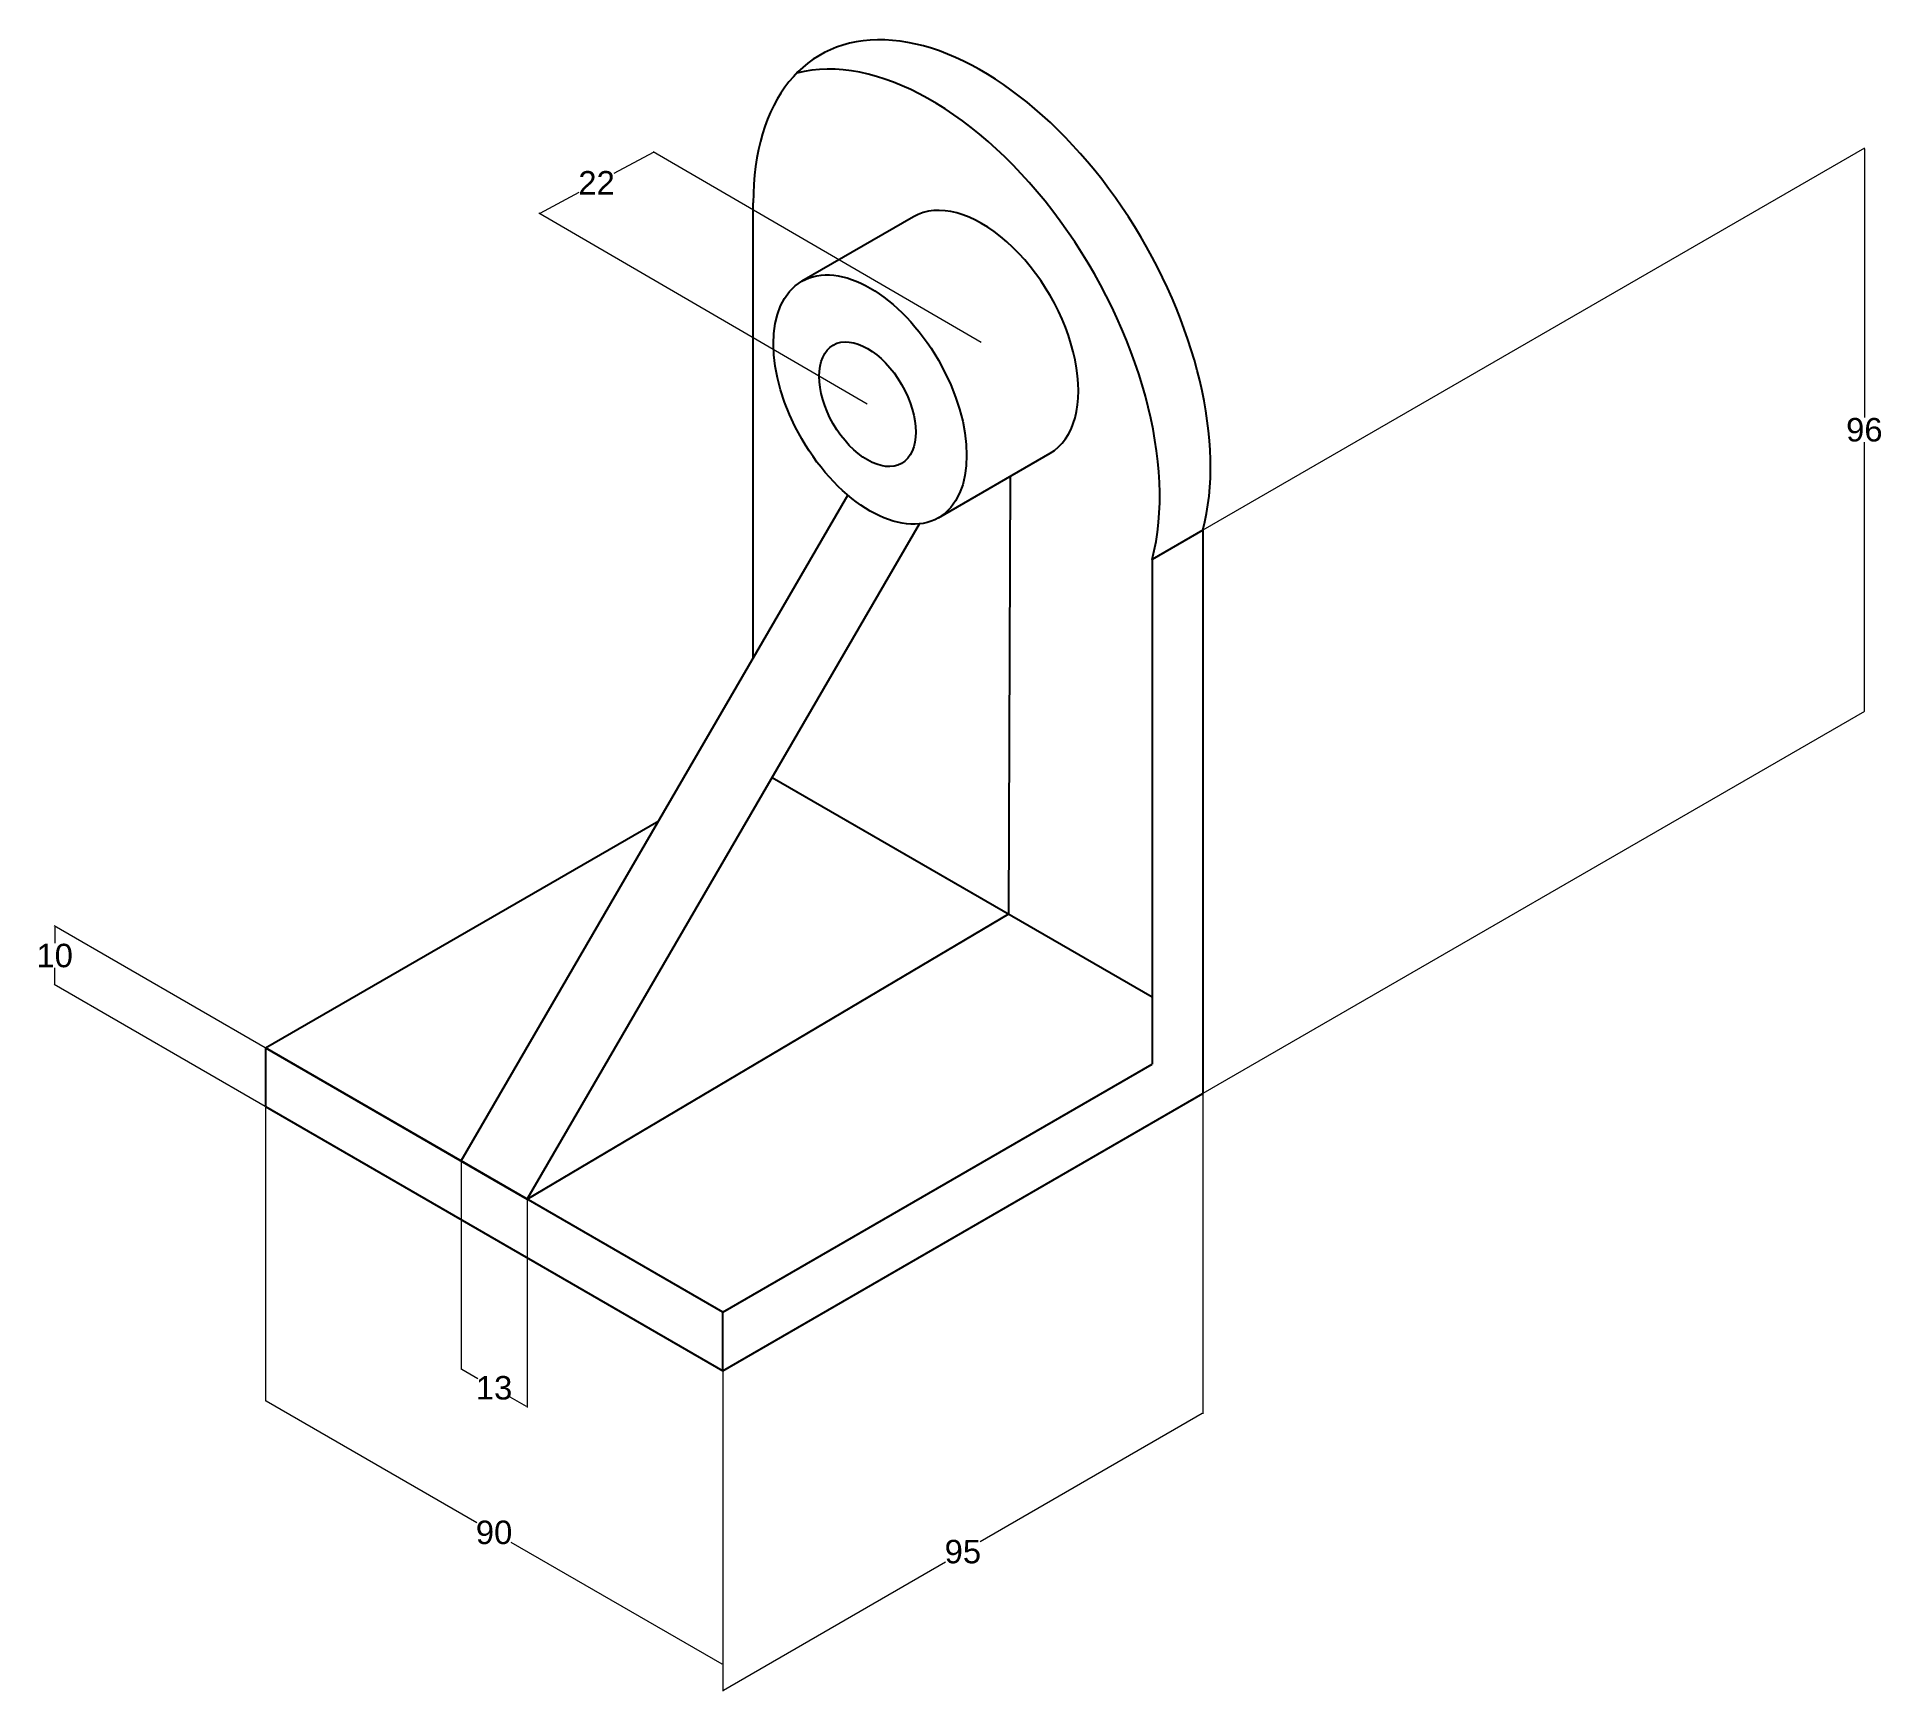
# Model space of a CAD drawing. Header units: millimetres. Extents: x 46 to 360, y -10 to 272.
import ezdxf

# ---------------------------------------------------------------- set-up
doc = ezdxf.new("R2010")
doc.units = ezdxf.units.MM
doc.header["$MEASUREMENT"] = 0
doc.layers.add('AM_5', color=3, linetype='Continuous', lineweight=15)
doc.styles.get("Standard").update_dxf_attribs({"font": 'arial.ttf'})
doc.dimstyles.new('AM_ANSI$0', dxfattribs={"dimtxt": 4, "dimasz": 0.12, "dimexe": 0.1, "dimexo": 0.05, "dimgap": 0.06, "dimtad": 0, "dimtih": 1, "dimtoh": 1, "dimdec": 0, "dimzin": 7, "dimdsep": 46, "dimtxsty": 'Standard', "dimcen": 0, "dimclrd": 256, "dimclre": 1, "dimclrt": 2, "dimadec": 0, "dimazin": 2, "dimtp": 0.1, "dimtm": 0.1, "dimtfac": 0.71, "dimtdec": 0, "dimtofl": 0, "dimtmove": 0, "dimatfit": 3, "dimfxl": 1, "dimtolj": 1, "dimtzin": 7, "dimlwd": -1, "dimlwe": -1, "dimarcsym": 1})

# ---------------------------------------------------------------- blocks, each defined once
blk = doc.blocks.new('*D4')
at = {"layer": 'AM_5', "color": 1, "linetype": 'ByBlock', "transparency": 16777216}
for p, q in [((244.67, 187.89), (357.45, 253)), ((244.67, 91.89), (357.45, 157))]:
    blk.add_line(p, q, dxfattribs=at)
at = {"layer": 'AM_5', "linetype": 'ByBlock', "transparency": 16777216}
for p, q in [((357.35, 252.82), (357.35, 207.04)), ((357.35, 157.06), (357.35, 202.84))]:
    blk.add_line(p, q, dxfattribs=at)
at = {"layer": 'AM_5', "transparency": 16777216}
for points in [[(357.33, 252.82), (357.37, 252.82), (357.35, 252.94)], [(357.33, 157.06), (357.37, 157.06), (357.35, 156.94)]]:
    blk.add_solid(points, dxfattribs=at)
at = {"layer": 'Defpoints', "color": 0, "transparency": 16777216}
for p in [(244.62, 187.86), (357.35, 156.94), (244.62, 91.86)]:
    blk.add_point(p, dxfattribs=at)
at = {"layer": 'AM_5', "color": 2, "transparency": 16777216, "insert": (357.35, 204.94), "char_height": 4, "attachment_point": 5}
blk.add_mtext('\\A1;96', dxfattribs=at)
blk = doc.blocks.new('*D5')
at = {"layer": 'AM_5', "color": 1, "linetype": 'ByBlock', "transparency": 16777216}
for p, q in [((84.83, 89.55), (84.83, 39.42)), ((162.77, 44.55), (162.77, -5.58))]:
    blk.add_line(p, q, dxfattribs=at)
at = {"layer": 'AM_5', "linetype": 'ByBlock', "transparency": 16777216}
for p, q in [((84.93, 39.48), (120.88, 18.72)), ((162.67, -5.4), (126.72, 15.35))]:
    blk.add_line(p, q, dxfattribs=at)
at = {"layer": 'AM_5', "transparency": 16777216}
for points in [[(84.94, 39.5), (84.92, 39.46), (84.83, 39.54)], [(162.68, -5.38), (162.66, -5.42), (162.77, -5.46)]]:
    blk.add_solid(points, dxfattribs=at)
at = {"layer": 'Defpoints', "color": 0, "transparency": 16777216}
for p in [(84.83, 89.61), (162.77, 44.61), (162.77, -5.46)]:
    blk.add_point(p, dxfattribs=at)
at = {"layer": 'AM_5', "color": 2, "transparency": 16777216, "insert": (123.8, 17.04), "char_height": 4, "attachment_point": 5}
blk.add_mtext('\\A1;90', dxfattribs=at)
blk = doc.blocks.new('*D6')
at = {"layer": 'AM_5', "color": 1, "linetype": 'ByBlock', "transparency": 16777216}
for p, q in [((244.62, 91.8), (244.62, 37.27)), ((162.77, 44.55), (162.77, -9.98))]:
    blk.add_line(p, q, dxfattribs=at)
at = {"layer": 'AM_5', "linetype": 'ByBlock', "transparency": 16777216}
for p, q in [((244.51, 37.32), (206.64, 15.46)), ((162.88, -9.81), (200.76, 12.06))]:
    blk.add_line(p, q, dxfattribs=at)
at = {"layer": 'AM_5', "transparency": 16777216}
for points in [[(244.5, 37.34), (244.52, 37.31), (244.62, 37.38)], [(162.87, -9.79), (162.89, -9.83), (162.77, -9.87)]]:
    blk.add_solid(points, dxfattribs=at)
at = {"layer": 'Defpoints', "color": 0, "transparency": 16777216}
for p in [(244.62, 91.86), (162.77, 44.61), (244.62, 37.38)]:
    blk.add_point(p, dxfattribs=at)
at = {"layer": 'AM_5', "color": 2, "transparency": 16777216, "insert": (203.7, 13.76), "char_height": 4, "attachment_point": 5}
blk.add_mtext('\\A1;95', dxfattribs=at)
blk = doc.blocks.new('*D7')
at = {"layer": 'AM_5', "color": 1, "linetype": 'ByBlock', "transparency": 16777216}
for p, q in [((118.17, 80.3), (118.17, 44.82)), ((129.43, 73.8), (129.43, 38.32))]:
    blk.add_line(p, q, dxfattribs=at)
at = {"layer": 'AM_5', "linetype": 'ByBlock', "transparency": 16777216}
for p, q in [((118.28, 44.87), (121.06, 43.26)), ((129.33, 38.49), (126.54, 40.1))]:
    blk.add_line(p, q, dxfattribs=at)
at = {"layer": 'AM_5', "transparency": 16777216}
for points in [[(118.29, 44.89), (118.27, 44.85), (118.17, 44.93)], [(129.34, 38.51), (129.32, 38.47), (129.43, 38.43)]]:
    blk.add_solid(points, dxfattribs=at)
at = {"layer": 'Defpoints', "color": 0, "transparency": 16777216}
for p in [(118.17, 80.36), (129.43, 73.86), (129.43, 38.43)]:
    blk.add_point(p, dxfattribs=at)
at = {"layer": 'AM_5', "color": 2, "transparency": 16777216, "insert": (123.8, 41.68), "char_height": 4, "attachment_point": 5}
blk.add_mtext('\\A1;13', dxfattribs=at)
blk = doc.blocks.new('*D8')
at = {"layer": 'AM_5', "linetype": 'ByBlock', "transparency": 16777216}
for p, q in [((150.89, 252.23), (144.21, 248.63)), ((131.65, 241.88), (138.33, 245.47))]:
    blk.add_line(p, q, dxfattribs=at)
at = {"layer": 'AM_5', "color": 1, "linetype": 'ByBlock', "transparency": 16777216}
for p, q in [((206.84, 219.82), (150.89, 252.34)), ((187.38, 209.35), (131.44, 241.88))]:
    blk.add_line(p, q, dxfattribs=at)
at = {"layer": 'AM_5', "transparency": 16777216}
for points in [[(150.88, 252.24), (150.9, 252.21), (150.99, 252.28)], [(131.64, 241.89), (131.66, 241.86), (131.54, 241.82)]]:
    blk.add_solid(points, dxfattribs=at)
at = {"layer": 'Defpoints', "color": 0, "transparency": 16777216}
for p in [(150.99, 252.28), (206.89, 219.79), (187.44, 209.32)]:
    blk.add_point(p, dxfattribs=at)
at = {"layer": 'AM_5', "color": 2, "transparency": 16777216, "insert": (141.27, 247.05), "char_height": 4, "attachment_point": 5}
blk.add_mtext('\\A1;22', dxfattribs=at)
blk = doc.blocks.new('*D9')
at = {"layer": 'AM_5', "color": 1, "linetype": 'ByBlock', "transparency": 16777216}
for p, q in [((84.78, 99.63), (48.81, 120.4)), ((84.78, 89.63), (48.81, 110.4))]:
    blk.add_line(p, q, dxfattribs=at)
at = {"layer": 'AM_5', "linetype": 'ByBlock', "transparency": 16777216}
for p, q in [((48.91, 120.22), (48.91, 117.45)), ((48.91, 110.46), (48.91, 113.24))]:
    blk.add_line(p, q, dxfattribs=at)
at = {"layer": 'AM_5', "transparency": 16777216}
for points in [[(48.89, 120.22), (48.93, 120.22), (48.91, 120.34)], [(48.89, 110.46), (48.93, 110.46), (48.91, 110.34)]]:
    blk.add_solid(points, dxfattribs=at)
at = {"layer": 'Defpoints', "color": 0, "transparency": 16777216}
for p in [(48.91, 110.34), (84.83, 99.61), (84.83, 89.61)]:
    blk.add_point(p, dxfattribs=at)
at = {"layer": 'AM_5', "color": 2, "transparency": 16777216, "insert": (48.91, 115.34), "char_height": 4, "attachment_point": 5}
blk.add_mtext('\\A1;10', dxfattribs=at)

msp = doc.modelspace()

# ---------------------------------------------------------------- linework, layer by layer
for p, q in [((167.97, 166.01), (167.97, 243.61)), ((195.3, 241.26), (176.25, 230.26)), ((199.52, 189.95), (218.57, 200.95)), ((211.55, 122.45), (211.83, 197.06)), ((118.17, 80.36), (184.12, 193.79)), ((129.43, 73.86), (196.33, 188.92)), ((244.62, 187.86), (235.96, 182.86)), ((244.62, 187.86), (244.62, 91.86)), ((235.96, 182.86), (235.96, 96.86)), ((171.22, 145.73), (235.96, 108.35)), ((171.22, 145.73), (206.94, 125.11)), ((84.83, 99.61), (151.87, 138.31)), ((129.43, 73.86), (211.55, 122.45)), ((162.77, 54.61), (84.83, 99.61)), ((84.83, 99.61), (84.83, 89.61)), ((84.83, 99.61), (123.8, 77.11)), ((162.77, 54.61), (235.96, 96.86)), ((162.77, 44.61), (244.62, 91.86)), ((84.83, 89.61), (162.77, 44.61)), ((123.8, 77.11), (118.17, 80.36)), ((123.8, 77.11), (129.43, 73.86)), ((162.77, 44.61), (162.77, 54.61))]:
    msp.add_line(p, q)
for centre, major_axis, start_param, end_param in [((206.94, 221.11), (27.56, -47.73), 6.810341, 10.210176), ((198.28, 216.11), (27.56, -47.73), 6.810341, 9.266989), ((206.94, 221.11), (11.64, -20.15), 6.283185, 9.424778)]:
    msp.add_ellipse(centre, major_axis=major_axis, ratio=0.57735, start_param=start_param, end_param=end_param)
for centre, major_axis in [((187.89, 210.11), (11.64, -20.15)), ((187.44, 209.32), (5.82, -10.08))]:
    msp.add_ellipse(centre, major_axis=major_axis, ratio=0.57735)

# ---------------------------------------------------------------- dimensions: what is measured, and where the dimension line sits
at = {"layer": 'AM_5'}
for p1, p2, distance, picture, middle in [((187.44, 209.32), (206.89, 219.79), 55.1, '*D8', (141.27, 247.05)), ((162.77, 44.61), (244.62, 91.86), -47.18, '*D6', (203.7, 13.76)), ((84.83, 89.61), (162.77, 44.61), -43.36, '*D5', (123.8, 17.04)), ((118.17, 80.36), (129.43, 73.86), -30.68, '*D7', (123.8, 41.68))]:
    dim = msp.add_aligned_dim(p1=p1, p2=p2, distance=distance, dimstyle='AM_ANSI$0', dxfattribs=at)
    dim.commit()
    dim.dimension.update_dxf_attribs({"geometry": picture, "text_midpoint": middle})
for p1, p2, distance, picture, middle in [((244.62, 187.86), (244.62, 91.86), 112.73, '*D4', (357.35, 204.94)), ((84.83, 99.61), (84.83, 89.61), -35.92, '*D9', (48.91, 115.34))]:
    dim = msp.add_aligned_dim(p1=p1, p2=p2, distance=distance, dimstyle='AM_ANSI$0', override={"dimpost": ''}, dxfattribs=at)
    dim.commit()
    dim.dimension.update_dxf_attribs({"geometry": picture, "text_midpoint": middle})

doc.saveas('drawing.dxf')
